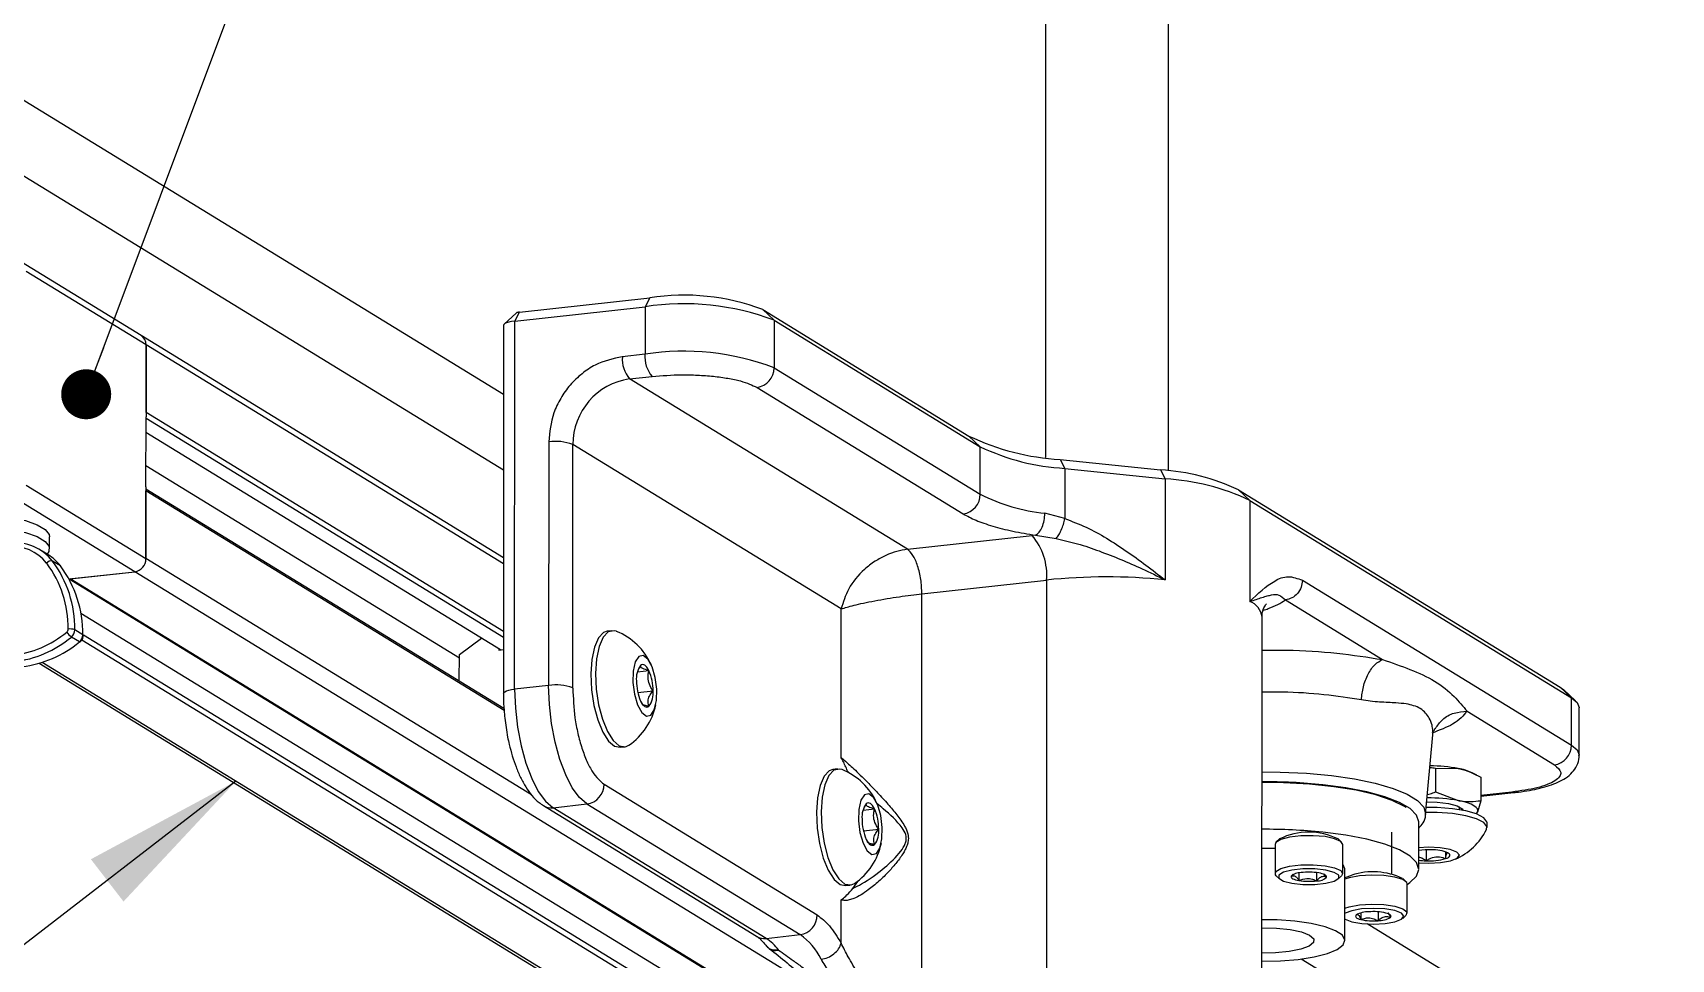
# Model space of a CAD drawing. Header units: millimetres. Extents: x 0 to 279, y 0 to 216.
# Drawn here: x 104.39 to 137.68, y 143.54 to 162.37 of the extents above; entities that cross this region are included whole.
import ezdxf

# ---------------------------------------------------------------- set-up
doc = ezdxf.new("R2010")
doc.units = ezdxf.units.MM
doc.layers.add('TITLE_BLOCK_BORDER', color=7, linetype='Continuous')
doc.dimstyles.new('SLDDIMSTYLE0', dxfattribs={"dimtxt": 0.18, "dimasz": 3.302, "dimexe": 0, "dimexo": 0.0625, "dimgap": 0, "dimtad": 0, "dimtih": 1, "dimtoh": 1, "dimdec": 0, "dimrnd": 1e-09, "dimzin": 0, "dimdsep": 46, "dimtxsty": 'Standard', "dimsah": 1, "dimcen": 0.09, "dimadec": 0, "dimazin": 0, "dimtfac": 3.302, "dimtdec": 0, "dimtofl": 0, "dimtmove": 0, "dimatfit": 3, "dimfxl": 1, "dimfrac": 2, "dimtolj": 1, "dimtzin": 0, "dimarcsym": 0})
doc.dimstyles.new('SLDDIMSTYLE1', dxfattribs={"dimtxt": 0.18, "dimasz": 1.016, "dimexe": 0, "dimexo": 0.0625, "dimgap": 0, "dimtad": 0, "dimtih": 1, "dimtoh": 1, "dimdec": 0, "dimrnd": 1e-09, "dimzin": 0, "dimdsep": 46, "dimtxsty": 'Standard', "dimblk1": 'DOT', "dimblk2": 'DOT', "dimsah": 1, "dimcen": 0.09, "dimadec": 0, "dimazin": 0, "dimtfac": 1.016, "dimtdec": 0, "dimtofl": 0, "dimtmove": 0, "dimatfit": 3, "dimldrblk": 'DOT', "dimfxl": 1, "dimfrac": 2, "dimtolj": 1, "dimtzin": 0, "dimarcsym": 0})

# ---------------------------------------------------------------- blocks, each defined once
blk = doc.blocks.new('_DOT')
at = {"color": 0, "linetype": 'ByBlock', "lineweight": -2}
blk.add_line((-0.5, 0), (-1, 0), dxfattribs=at)
at = {"color": 0, "linetype": 'ByBlock', "const_width": 0.5}
blk.add_lwpolyline([(-0.25, 0, 1), (0.25, 0, 1)], format="xyb", close=True, dxfattribs=at)

msp = doc.modelspace()

# ---------------------------------------------------------------- linework, layer by layer
at = {"color": 7, "linetype": 'Continuous', "lineweight": 25}
for p, q in [((124.968, 175.897), (124.963, 153.734)), ((127.463, 153.464), (127.468, 175.896)), ((113.95, 155.015), (103.93, 161.16)), ((113.949, 153.482), (103.929, 159.627)), ((106.588, 156.214), (104.155, 157.707)), ((106.688, 156.026), (104.254, 157.519)), ((114.179, 156.511), (116.826, 156.802)), ((114.276, 156.693), (116.924, 156.984)), ((116.924, 156.984), (116.826, 156.802)), ((116.826, 156.802), (116.826, 155.836)), ((114.205, 156.672), (113.964, 156.448)), ((114.177, 149.027), (114.179, 156.511)), ((114.179, 156.511), (114.276, 156.693)), ((119.218, 156.742), (119.448, 156.526)), ((119.218, 156.742), (123.408, 154.172)), ((119.448, 156.526), (119.448, 155.56)), ((119.448, 156.526), (123.638, 153.956)), ((113.949, 151.7), (106.588, 156.214)), ((113.95, 156.422), (113.948, 148.938)), ((106.688, 156.026), (106.688, 154.566)), ((106.688, 154.65), (106.688, 156.026)), ((116.826, 155.836), (116.365, 155.786)), ((119.448, 155.56), (123.638, 152.99)), ((116.512, 155.334), (116.972, 155.384)), ((122.159, 151.87), (116.512, 155.334)), ((119.102, 155.16), (123.292, 152.59)), ((106.687, 153.141), (106.688, 154.566)), ((113.893, 149.826), (106.687, 154.245)), ((123.638, 153.956), (123.408, 154.172)), ((114.869, 154.052), (114.868, 149.103)), ((115.359, 149.051), (115.36, 154)), ((120.812, 150.657), (115.36, 154)), ((123.638, 152.99), (123.638, 153.956)), ((113.054, 149.66), (106.687, 153.565)), ((125.263, 153.697), (125.356, 153.516)), ((125.263, 153.697), (127.301, 153.483)), ((125.356, 153.516), (125.356, 152.494)), ((125.356, 153.516), (127.395, 153.301)), ((127.301, 153.483), (127.395, 153.301)), ((104.253, 153.173), (106.687, 151.681)), ((106.687, 153.141), (106.687, 151.681)), ((127.395, 153.301), (127.394, 151.249)), ((106.457, 151.414), (104.023, 152.907)), ((113.959, 148.635), (106.687, 153.095)), ((106.687, 151.681), (106.687, 153.057)), ((128.883, 153.078), (129.113, 152.862)), ((128.883, 153.078), (135.418, 149.07)), ((129.113, 152.862), (129.113, 150.81)), ((129.113, 152.862), (135.648, 148.854)), ((125.356, 152.494), (124.951, 152.602)), ((122.159, 151.87), (124.691, 152.149)), ((124.762, 152.156), (124.691, 152.149)), ((124.762, 152.156), (125.182, 152.09)), ((104.695, 151.762), (104.533, 151.861)), ((104.729, 151.884), (104.729, 152.125)), ((104.949, 151.533), (104.786, 151.632)), ((105.122, 151.268), (106.457, 151.414)), ((105.123, 151.268), (121.779, 141.053)), ((105.145, 151.27), (106.457, 151.414)), ((122.451, 150.967), (124.983, 151.245)), ((124.983, 151.245), (124.981, 140.26)), ((130.182, 151.24), (135.648, 147.888)), ((122.449, 141.189), (122.451, 150.967)), ((129.837, 150.84), (131.81, 149.63)), ((122.103, 140.304), (105.366, 150.568)), ((120.812, 147.636), (120.812, 150.657)), ((129.36, 139.506), (129.362, 150.49)), ((105.404, 150.133), (105.242, 150.233)), ((116.154, 150.216), (116.059, 150.206)), ((105.334, 149.987), (105.171, 150.086)), ((113.054, 149.734), (113.502, 150.066)), ((113.859, 149.847), (113.859, 149.823)), ((113.859, 149.823), (113.948, 149.832)), ((104.518, 149.555), (124.959, 137.019)), ((113.053, 149.191), (113.054, 149.734)), ((116.737, 149.509), (116.698, 149.448)), ((116.671, 149.38), (116.906, 149.406)), ((114.868, 149.103), (114.177, 149.027)), ((116.679, 148.957), (116.99, 148.992)), ((135.648, 148.854), (135.418, 149.07)), ((135.418, 149.07), (135.492, 149.015)), ((135.733, 148.791), (135.492, 149.015)), ((135.648, 147.888), (135.648, 148.854)), ((133.528, 148.577), (135.302, 147.488)), ((135.806, 147.686), (135.806, 148.651)), ((116.318, 147.845), (116.413, 147.856)), ((132.687, 146.477), (132.834, 148.097)), ((120.738, 147.405), (120.643, 147.395)), ((132.889, 147.419), (133.35, 147.415)), ((132.889, 147.419), (132.889, 146.94)), ((133.73, 147.28), (133.632, 147.329)), ((133.81, 147.238), (133.81, 146.759)), ((115.993, 147.093), (120.323, 144.437)), ((132.889, 146.94), (133.349, 146.763)), ((133.81, 146.851), (134.481, 146.925)), ((114.761, 146.66), (119.091, 144.004)), ((114.957, 146.617), (115.647, 146.693)), ((119.287, 143.961), (114.957, 146.617)), ((115.647, 146.693), (119.978, 144.037)), ((121.256, 146.568), (121.49, 146.594)), ((121.321, 146.698), (121.282, 146.637)), ((133.372, 146.577), (133.372, 146.628)), ((133.717, 146.492), (133.74, 146.524)), ((133.81, 146.759), (133.74, 146.524)), ((121.263, 146.146), (121.574, 146.18)), ((132.547, 145.366), (132.548, 146.332)), ((133.934, 146.215), (133.935, 146.314)), ((129.626, 145.873), (129.626, 145.281)), ((129.718, 145.982), (129.651, 145.921)), ((130.976, 145.92), (130.909, 145.982)), ((131.001, 145.281), (131.001, 145.872)), ((131.999, 145.263), (131.999, 146.119)), ((129.626, 145.786), (129.361, 145.789)), ((132.694, 145.762), (132.694, 145.539)), ((133.093, 145.718), (133.092, 145.583)), ((129.651, 145.233), (129.717, 145.171)), ((130.112, 145.292), (130.112, 145.137)), ((130.472, 145.299), (130.472, 145.13)), ((130.673, 145.208), (130.619, 145.272)), ((130.909, 145.171), (130.976, 145.233)), ((131.047, 143.918), (131.047, 145.367)), ((131.136, 145.195), (131.047, 145.166)), ((132.286, 145.117), (132.22, 145.178)), ((120.902, 145.034), (120.997, 145.044)), ((132.311, 144.477), (132.311, 145.069)), ((120.811, 143.862), (120.811, 144.745)), ((131.719, 144.501), (131.719, 144.32)), ((131.37, 144.478), (131.37, 144.344)), ((137.676, 140.464), (131.497, 144.254)), ((132.22, 144.367), (132.286, 144.429)), ((119.287, 143.961), (119.978, 144.037)), ((137.676, 138.931), (130.157, 143.542))]:
    msp.add_line(p, q, dxfattribs=at)
at = {"color": 8, "linetype": 'Continuous', "lineweight": 25}
for p, q in [((113.949, 151.573), (106.688, 156.026)), ((113.949, 150.197), (106.688, 154.65)), ((113.949, 150.075), (106.688, 154.528)), ((113.962, 148.596), (106.687, 153.057)), ((114.518, 146.878), (106.687, 151.681)), ((121.767, 141.076), (105.145, 151.27)), ((120.268, 142.944), (106.457, 151.414)), ((122.254, 139.678), (105.382, 150.026)), ((122.2, 139.834), (105.416, 150.127)), ((124.959, 137.071), (104.575, 149.572)), ((134.44, 146.935), (133.81, 146.866))]:
    msp.add_line(p, q, dxfattribs=at)
at = {"color": 7, "linetype": 'Continuous', "lineweight": 25, "flags": 128}
for points in [[(114.179, 156.511), (114.114, 156.502), (114.058, 156.49), (114.012, 156.475), (113.977, 156.458), (113.957, 156.44), (113.95, 156.422)], [(100.979, 152.126), (100.979, 152.135), (101.03, 152.239), (101.166, 152.338), (101.381, 152.428), (101.665, 152.503), (102.005, 152.56), (102.384, 152.597), (102.785, 152.612), (103.19, 152.605), (103.578, 152.575), (103.933, 152.524), (104.237, 152.454), (104.477, 152.369), (104.641, 152.273)], [(101.252, 151.631), (101.138, 151.688), (101.016, 151.788), (100.979, 151.893), (101.03, 151.998), (101.166, 152.097), (101.381, 152.186), (101.665, 152.261), (102.005, 152.319), (102.384, 152.356), (102.785, 152.371), (103.19, 152.363), (103.578, 152.333), (103.933, 152.282), (104.237, 152.213), (104.477, 152.128), (104.641, 152.031), (104.641, 152.031)], [(104.641, 152.273), (104.721, 152.169), (104.729, 152.125)], [(104.641, 152.031), (104.721, 151.928), (104.714, 151.823), (104.678, 151.772)], [(116.059, 150.206), (115.985, 150.181), (115.88, 150.07), (115.798, 149.883), (115.745, 149.632), (115.725, 149.336), (115.739, 149.017), (115.787, 148.698)], [(116.245, 150.203), (116.2, 150.215), (116.08, 150.191), (115.975, 150.081), (115.893, 149.893), (115.84, 149.642), (115.82, 149.346), (115.834, 149.027), (115.882, 148.709)], [(105.334, 149.987), (105.341, 149.983), (105.345, 149.983), (105.346, 149.984)], [(105.404, 150.133), (105.41, 150.128), (105.413, 150.123), (105.413, 150.123)], [(116.61, 148.923), (116.673, 148.707), (116.758, 148.551), (116.853, 148.477), (116.943, 148.498), (117.015, 148.609), (117.057, 148.795), (117.063, 149.026), (117.033, 149.267), (116.97, 149.483), (116.885, 149.639), (116.79, 149.713), (116.7, 149.693), (116.628, 149.581), (116.586, 149.396), (116.58, 149.165), (116.61, 148.923)], [(116.906, 149.406), (116.886, 149.442), (116.865, 149.472), (116.843, 149.496), (116.821, 149.513), (116.799, 149.523), (116.778, 149.526), (116.757, 149.521), (116.737, 149.509)], [(114.177, 149.027), (114.192, 148.641), (114.236, 148.252), (114.308, 147.874), (114.405, 147.521), (114.523, 147.209), (114.658, 146.947), (114.805, 146.748), (114.957, 146.617)], [(115.647, 146.693), (115.495, 146.824), (115.349, 147.023), (115.214, 147.285), (115.096, 147.597), (114.999, 147.949), (114.927, 148.328), (114.882, 148.717), (114.868, 149.103)], [(135.648, 148.854), (135.765, 148.757), (135.806, 148.656), (135.806, 148.651)], [(115.787, 148.698), (115.864, 148.404), (115.966, 148.156), (116.083, 147.973), (116.209, 147.867), (116.318, 147.845)], [(115.882, 148.709), (115.959, 148.415), (116.061, 148.167), (116.178, 147.983), (116.304, 147.878), (116.428, 147.858), (116.499, 147.889)], [(116.737, 148.785), (116.757, 148.749), (116.777, 148.718), (116.799, 148.694), (116.821, 148.677), (116.843, 148.667), (116.865, 148.664), (116.886, 148.669), (116.906, 148.681)], [(120.643, 147.395), (120.569, 147.369), (120.464, 147.259), (120.382, 147.072), (120.329, 146.82), (120.309, 146.524), (120.323, 146.205), (120.371, 145.887)], [(120.829, 147.391), (120.784, 147.404), (120.664, 147.38), (120.559, 147.27), (120.477, 147.082), (120.424, 146.831), (120.404, 146.535), (120.418, 146.216), (120.466, 145.897)], [(121.194, 146.112), (121.257, 145.896), (121.342, 145.74), (121.437, 145.666), (121.527, 145.686), (121.599, 145.798), (121.641, 145.983), (121.647, 146.214), (121.617, 146.456), (121.554, 146.672), (121.469, 146.828), (121.374, 146.902), (121.284, 146.881), (121.212, 146.77), (121.17, 146.584), (121.164, 146.353), (121.194, 146.112)], [(132.289, 146.624), (132.257, 146.644), (132.005, 146.767), (131.675, 146.877), (131.277, 146.971), (130.822, 147.045), (130.325, 147.097), (129.8, 147.126), (129.361, 147.132)], [(132.548, 146.332), (132.504, 146.467), (132.372, 146.601), (132.155, 146.726), (131.859, 146.841), (131.493, 146.94), (131.068, 147.023), (130.595, 147.085)], [(121.49, 146.594), (121.47, 146.63), (121.449, 146.661), (121.428, 146.685), (121.406, 146.702), (121.383, 146.712), (121.362, 146.715), (121.341, 146.71), (121.321, 146.698)], [(133.924, 146.174), (133.932, 146.233), (133.869, 146.315), (133.723, 146.39), (133.505, 146.452), (133.23, 146.497), (132.919, 146.52), (132.681, 146.523)], [(133.935, 146.314), (133.932, 146.333), (133.869, 146.415), (133.723, 146.49), (133.505, 146.552), (133.23, 146.596), (132.919, 146.62), (132.7, 146.623)], [(132.71, 146.738), (132.918, 146.732), (133.151, 146.704), (133.33, 146.656), (133.431, 146.595), (133.446, 146.564)], [(133.74, 146.524), (133.747, 146.558), (133.737, 146.592), (133.711, 146.625), (133.668, 146.657), (133.609, 146.687), (133.535, 146.716), (133.448, 146.741), (133.349, 146.763)], [(133.372, 146.628), (133.372, 146.63), (133.371, 146.638)], [(120.371, 145.887), (120.448, 145.593), (120.55, 145.345), (120.668, 145.161), (120.793, 145.056), (120.902, 145.034)], [(120.466, 145.897), (120.543, 145.603), (120.645, 145.355), (120.763, 145.172), (120.888, 145.066), (121.012, 145.047), (121.083, 145.078)], [(121.321, 145.973), (121.341, 145.937), (121.362, 145.907), (121.383, 145.883), (121.405, 145.866), (121.427, 145.856), (121.449, 145.853), (121.47, 145.858), (121.49, 145.87)], [(129.743, 145.972), (129.643, 145.912), (129.626, 145.873)], [(131.001, 145.872), (130.963, 145.931), (130.838, 145.988), (130.642, 146.029), (130.402, 146.049), (130.15, 146.046), (129.92, 146.019), (129.743, 145.972)], [(132.311, 145.057), (132.366, 145.094), (132.501, 145.227), (132.547, 145.364), (132.504, 145.502), (132.372, 145.635), (132.154, 145.761), (131.859, 145.875), (131.493, 145.975), (131.068, 146.057), (130.595, 146.119)], [(132.547, 145.497), (132.752, 145.488), (132.991, 145.501), (133.192, 145.537), (133.326, 145.59), (133.372, 145.652), (133.322, 145.714), (133.185, 145.766), (132.981, 145.801), (132.742, 145.813), (132.548, 145.805)], [(133.092, 145.583), (133.124, 145.595), (133.148, 145.608), (133.166, 145.622), (133.177, 145.637), (133.18, 145.651), (133.176, 145.666), (133.164, 145.681), (133.146, 145.694)], [(129.651, 145.233), (129.633, 145.255), (129.643, 145.32), (129.743, 145.381)], [(129.8, 145.304), (129.707, 145.246), (129.706, 145.184), (129.798, 145.126), (129.968, 145.081), (130.191, 145.057), (130.433, 145.057), (130.656, 145.081), (130.827, 145.125), (130.92, 145.183), (130.92, 145.245), (130.829, 145.303), (130.658, 145.348), (130.435, 145.372), (130.194, 145.372), (129.971, 145.348), (129.8, 145.304)], [(129.743, 145.381), (129.92, 145.427), (130.15, 145.454), (130.402, 145.458), (130.642, 145.438), (130.838, 145.396), (130.963, 145.339), (131, 145.274), (130.976, 145.233)], [(129.953, 145.221), (129.953, 145.209), (129.959, 145.197), (129.971, 145.185), (129.989, 145.173), (130.013, 145.163), (130.042, 145.153), (130.075, 145.144), (130.112, 145.137)], [(130.673, 145.208), (130.673, 145.22), (130.667, 145.233), (130.655, 145.244), (130.637, 145.256), (130.614, 145.266), (130.585, 145.276), (130.552, 145.285), (130.514, 145.292)], [(131.047, 145.367), (131.047, 145.376), (131.001, 145.467)], [(131.047, 145.194), (131.051, 145.196), (131.184, 145.248)], [(132.311, 145.069), (132.304, 145.094), (132.223, 145.156), (132.061, 145.207), (131.839, 145.238), (131.589, 145.247), (131.343, 145.232), (131.136, 145.195)], [(121.049, 144.978), (121.147, 145.12), (121.15, 145.127)], [(131.047, 144.575), (131.135, 144.603), (131.343, 144.64), (131.589, 144.656), (131.839, 144.647), (132.061, 144.615), (132.223, 144.565), (132.304, 144.503), (132.294, 144.437), (132.286, 144.429)], [(131.047, 144.353), (131.053, 144.349), (131.188, 144.297), (131.39, 144.262), (131.627, 144.25), (131.863, 144.263), (132.063, 144.298), (132.196, 144.35), (132.242, 144.411), (132.194, 144.473), (132.059, 144.525), (131.858, 144.56), (131.621, 144.572), (131.384, 144.559), (131.184, 144.524), (131.184, 144.524)], [(131.184, 144.524), (131.051, 144.472), (131.047, 144.469)], [(130.032, 144.31), (129.668, 144.336), (129.361, 144.34)], [(129.361, 143.497), (129.364, 143.497), (129.74, 143.505), (130.099, 143.535), (130.422, 143.586), (130.69, 143.654), (130.89, 143.737), (131.011, 143.83), (131.047, 143.928), (130.994, 144.025), (130.857, 144.116), (130.643, 144.197), (130.363, 144.263), (130.032, 144.31)], [(129.361, 144.178), (129.655, 144.171), (129.931, 144.142), (130.162, 144.093), (130.328, 144.029), (130.412, 143.954), (130.409, 143.877), (130.318, 143.803), (130.148, 143.74), (129.913, 143.692), (129.634, 143.665), (129.361, 143.659)], [(131.275, 144.435), (131.266, 144.423), (131.263, 144.411), (131.266, 144.398), (131.276, 144.386), (131.291, 144.375), (131.312, 144.364), (131.338, 144.354), (131.37, 144.344)], [(131.973, 144.387), (131.982, 144.399), (131.985, 144.411), (131.981, 144.423), (131.972, 144.435), (131.956, 144.447), (131.935, 144.458), (131.909, 144.468), (131.878, 144.477)]]:
    msp.add_lwpolyline(points, dxfattribs=at)
at = {"color": 8, "linetype": 'Continuous', "lineweight": 25, "flags": 128}
for points in [[(113.948, 148.937), (113.955, 148.956), (113.976, 148.974), (114.01, 148.991), (114.056, 149.006), (114.112, 149.018), (114.177, 149.027)], [(135.648, 147.888), (135.765, 147.791), (135.806, 147.69), (135.806, 147.685)], [(129.361, 147.346), (129.733, 147.342), (130.264, 147.317), (130.772, 147.27), (131.243, 147.202), (131.664, 147.114), (132.024, 147.01), (132.313, 146.892), (132.524, 146.763), (132.65, 146.626), (132.687, 146.487), (132.687, 146.477)], [(134.48, 146.924), (134.469, 146.925), (134.44, 146.935)]]:
    msp.add_lwpolyline(points, dxfattribs=at)
at = {"color": 7, "linetype": 'Continuous', "lineweight": 25}
for centre, radius, start, end in [((117.614, 151.701), 5.162, 69.1897, 98.7801), ((117.613, 152.52), 4.517, 69.1897, 98.7801), ((114.277, 156.559), 0.134, 90.2944, 122.601), ((106.471, 156.032), 0.217, 358.6238, 57.1946), ((106.472, 156.032), 0.216, 358.4368, 57.3816), ((117.427, 155.781), 0.604, 174.7757, 221.0863), ((117.614, 150.735), 5.162, 69.1897, 98.7801), ((116.967, 155.731), 0.604, 174.7757, 221.0863), ((119.044, 155.559), 0.404, 278.302, 0.0891), ((116.706, 154.002), 1.346, 98.302, 180.0891), ((125.53, 158.605), 4.915, 244.419, 266.8815), ((115.016, 153.096), 0.968, 69.1897, 98.7801), ((125.604, 158.063), 4.554, 244.419, 266.8815), ((127.073, 149.297), 4.192, 64.419, 86.8815), ((127.147, 148.755), 4.554, 64.419, 86.8815), ((123.234, 152.99), 0.404, 278.302, 0.0891), ((125.354, 156.384), 3.803, 243.1748, 263.9127), ((123.781, 151.355), 1.208, 354.7757, 41.0863), ((103.987, 151.065), 0.859, 37.5558, 97.015), ((104.038, 151.057), 0.943, 37.5558, 97.015), ((104.766, 151.506), 0.128, 80.9086, 139.567), ((102.908, 150.274), 2.198, 359.3158, 36.756), ((104.207, 150.967), 0.933, 37.3299, 58.4263), ((102.95, 150.26), 2.292, 359.3158, 36.756), ((103.112, 150.161), 2.292, 359.3158, 36.756), ((106.418, 151.68), 0.269, 278.302, 0.0891), ((126.21, 139.687), 11.623, 84.1546, 96.0602), ((103.714, 151.827), 2.131, 276.8291, 309.7499), ((105.028, 150.248), 0.0767, 309.2211, 359.4537), ((105.437, 150.426), 0.431, 213.3376, 231.903), ((105.146, 149.982), 0.269, 69.1897, 98.7801), ((105.05, 150.235), 0.192, 309.2211, 359.4537), ((115.749, 148.977), 1.322, 24.2365, 67.9815), ((103.743, 151.804), 2.234, 276.8291, 309.7499), ((103.905, 151.704), 2.234, 276.8291, 309.7499), ((105.213, 150.135), 0.192, 309.2211, 359.4537), ((117.086, 149.247), 0.437, 143.1516, 186.3654), ((117.647, 149.186), 0.994, 179.2569, 203.7869), ((115.996, 149.004), 0.994, 359.2569, 23.7869), ((115.015, 148.147), 0.968, 69.1897, 98.7801), ((116.556, 148.943), 0.437, 323.1516, 6.3654), ((115.749, 148.977), 1.322, 304.5549, 348.2999), ((135.244, 147.888), 0.404, 278.302, 0.0891), ((120.333, 146.166), 1.322, 24.2365, 67.9815), ((129.428, 135.698), 11.446, 84.1494, 90.3352), ((132.775, 144.294), 3.173, 79.5711, 89.9711), ((133.165, 146.307), 1.123, 65.439, 80.5508), ((115.589, 147.093), 0.404, 278.302, 0.0891), ((132.763, 143.528), 3.288, 79.7229, 90.7899), ((121.671, 146.436), 0.437, 143.1516, 186.3654), ((120.58, 146.193), 0.994, 359.2569, 23.7869), ((122.231, 146.375), 0.994, 179.2569, 203.7869), ((121.14, 146.132), 0.437, 323.1516, 6.3654), ((129.428, 134.733), 11.446, 84.1494, 90.3352), ((132.747, 146.775), 1.322, 294.1417, 332.9496), ((120.333, 146.166), 1.322, 304.5549, 348.2999), ((130.313, 144.764), 1.356, 63.9183, 116.0541), ((132.737, 146.984), 1.446, 262.472, 268.2923), ((132.745, 144.226), 1.537, 87.9455, 97.3737), ((132.762, 146.757), 1.22, 266.8042, 285.7322), ((132.819, 144.947), 0.816, 66.428, 91.3676), ((130.141, 145.035), 0.264, 86.9907, 135.2865), ((130.312, 144.029), 1.279, 80.888, 97.0679), ((130.486, 145.394), 0.264, 266.9907, 315.2865), ((131.613, 143.902), 1.413, 64.5754, 107.6734), ((130.315, 146.4), 1.279, 260.888, 277.0679), ((131.519, 144.02), 0.481, 88.8453, 120.5056), ((131.624, 143.335), 1.17, 77.4782, 94.6759), ((119.92, 144.437), 0.404, 278.302, 0.0891), ((131.623, 145.486), 1.17, 257.4782, 274.6759), ((131.728, 144.802), 0.481, 268.8453, 300.5056), ((119.577, 144.052), 0.375, 218.0737, 232.884), ((118.747, 143.133), 0.989, 36.7832, 56.8693), ((119.201, 142.949), 1.338, 26.1003, 54.474)]:
    msp.add_arc(centre, radius, start, end, dxfattribs=at)
at = {"color": 8, "linetype": 'Continuous', "lineweight": 25}
for centre, radius, start, end in [((128.975, 150.445), 0.39, 6.7194, 69.3081), ((114.92, 146.922), 0.307, 238.7853, 276.8389), ((119.251, 144.266), 0.307, 238.7115, 276.8395)]:
    msp.add_arc(centre, radius, start, end, dxfattribs=at)
at = {"color": 7, "linetype": 'Continuous', "lineweight": 25}
for points, knots in [([(116.365, 155.786), (116.177, 155.744), (115.888, 155.68), (115.539, 155.446), (115.299, 155.217), (115.106, 154.945), (114.92, 154.559), (114.889, 154.252), (114.869, 154.052)], [0, 0, 0, 0, 0.239457, 0.368361, 0.5, 0.631639, 0.760543, 1, 1, 1, 1]), ([(116.972, 155.384), (117.169, 155.4), (117.471, 155.424), (117.899, 155.413), (118.22, 155.39), (118.515, 155.349), (118.849, 155.279), (119.002, 155.207), (119.102, 155.16)], [0, 0, 0, 0, 0.239457, 0.368361, 0.5, 0.631639, 0.760543, 1, 1, 1, 1]), ([(123.292, 152.59), (123.373, 152.546), (123.536, 152.458), (123.882, 152.34), (124.287, 152.236), (124.604, 152.183), (124.762, 152.156)], [0, 0, 0, 0, 0.248384, 0.5, 0.751616, 1, 1, 1, 1]), ([(125.182, 152.09), (125.199, 152.113), (125.234, 152.158), (125.284, 152.26), (125.328, 152.376), (125.347, 152.454), (125.356, 152.494)], [0, 0, 0, 0, 0.249964, 0.499925, 0.749762, 1, 1, 1, 1]), ([(125.356, 152.494), (125.502, 152.439), (125.793, 152.331), (126.207, 152.099), (126.61, 151.837), (127.004, 151.55), (127.264, 151.349), (127.394, 151.249)], [0, 0, 0, 0, 0.197555, 0.395695, 0.593274, 0.796713, 1, 1, 1, 1]), ([(122.159, 151.87), (122.086, 151.859), (121.94, 151.835), (121.715, 151.751), (121.491, 151.629), (121.213, 151.413), (120.935, 151.079), (120.853, 150.794), (120.812, 150.657)], [0, 0, 0, 0, 0.115163, 0.232352, 0.357013, 0.489226, 0.752319, 1, 1, 1, 1]), ([(125.182, 152.09), (125.326, 152.056), (125.622, 151.988), (126.059, 151.838), (126.496, 151.666), (126.944, 151.468), (127.239, 151.325), (127.394, 151.249)], [0, 0, 0, 0, 0.186809, 0.380849, 0.579808, 0.778534, 1, 1, 1, 1]), ([(129.113, 150.81), (129.278, 150.967), (129.525, 151.202), (129.89, 151.351), (130.084, 151.277), (130.182, 151.24)], [0, 0, 0, 0, 0.500642, 0.750057, 1, 1, 1, 1]), ([(120.812, 150.657), (120.889, 150.681), (121.047, 150.732), (121.408, 150.809), (121.738, 150.868), (121.988, 150.907), (122.229, 150.941), (122.378, 150.958), (122.451, 150.967)], [0, 0, 0, 0, 0.247681, 0.510774, 0.642983, 0.767648, 0.884835, 1, 1, 1, 1]), ([(129.113, 150.81), (129.158, 150.824), (129.248, 150.853), (129.365, 150.892), (129.467, 150.924), (129.583, 150.951), (129.701, 150.964), (129.792, 150.881), (129.837, 150.84)], [0, 0, 0, 0, 0.1329, 0.265314, 0.402238, 0.523687, 0.769359, 1, 1, 1, 1]), ([(129.367, 150.492), (129.366, 150.507), (129.359, 150.576), (129.399, 150.685), (129.448, 150.759), (129.453, 150.763), (129.456, 150.765)], [0, 0, 0, 0, 0.096121, 0.440178, 0.739944, 1, 1, 1, 1]), ([(105.346, 149.984), (105.361, 149.999), (105.392, 150.029), (105.41, 150.081), (105.412, 150.113), (105.413, 150.123)], [0, 0, 0, 0, 0.396519, 0.816839, 1, 1, 1, 1]), ([(116.906, 149.406), (116.858, 149.418), (116.776, 149.439), (116.734, 149.478), (116.736, 149.499), (116.737, 149.509)], [0, 0, 0, 0, 0.439117, 0.751367, 1, 1, 1, 1]), ([(131.381, 148.81), (131.391, 148.899), (131.411, 149.084), (131.513, 149.342), (131.652, 149.544), (131.759, 149.602), (131.81, 149.63)], [0, 0, 0, 0, 0.241208, 0.500009, 0.758804, 1, 1, 1, 1]), ([(131.81, 149.63), (132.003, 149.563), (132.403, 149.424), (132.882, 149.211), (133.279, 148.886), (133.447, 148.677), (133.528, 148.577)], [0, 0, 0, 0, 0.240636, 0.5, 0.759364, 1, 1, 1, 1]), ([(116.99, 148.992), (116.975, 149.014), (116.932, 149.077), (116.884, 149.196), (116.885, 149.317), (116.901, 149.384), (116.906, 149.406)], [0, 0, 0, 0, 0.180942, 0.506293, 0.843975, 1, 1, 1, 1]), ([(113.949, 148.937), (113.949, 148.913), (113.948, 148.803), (113.957, 148.635), (113.971, 148.494), (113.976, 148.441)], [0, 0, 0, 0, 0.150707, 0.681021, 1, 1, 1, 1]), ([(115.359, 149.051), (115.368, 148.849), (115.38, 148.537), (115.459, 148.123), (115.541, 147.822), (115.643, 147.557), (115.79, 147.271), (115.913, 147.163), (115.993, 147.093)], [0, 0, 0, 0, 0.239457, 0.368361, 0.5, 0.631639, 0.760543, 1, 1, 1, 1]), ([(116.906, 148.681), (116.894, 148.723), (116.874, 148.795), (116.922, 148.907), (116.969, 148.966), (116.99, 148.992)], [0, 0, 0, 0, 0.4391165, 0.7513669, 1, 1, 1, 1]), ([(116.755, 148.74), (116.756, 148.738), (116.761, 148.724), (116.819, 148.703), (116.879, 148.688), (116.906, 148.681)], [0, 0, 0, 0, 0.087637, 0.59556, 1, 1, 1, 1]), ([(113.976, 148.441), (113.993, 148.311), (114.017, 148.129), (114.073, 147.873), (114.128, 147.667), (114.204, 147.441), (114.295, 147.229), (114.4, 147.033), (114.525, 146.862), (114.643, 146.735), (114.733, 146.683), (114.764, 146.665)], [0, 0, 0, 0, 0.166937, 0.233649, 0.342901, 0.453374, 0.569525, 0.688506, 0.810078, 0.934057, 1, 1, 1, 1]), ([(132.83, 148.097), (132.834, 148.118), (132.839, 148.144), (132.834, 148.175), (132.833, 148.181)], [0, 0, 0, 0, 0.790617, 1, 1, 1, 1]), ([(132.843, 148.18), (132.846, 148.178), (132.853, 148.172), (132.87, 148.208), (132.881, 148.232)], [0, 0, 0, 0, 0.327039, 1, 1, 1, 1]), ([(120.812, 147.636), (120.832, 147.619), (120.876, 147.583), (120.963, 147.506), (121.072, 147.404), (121.201, 147.281), (121.365, 147.118), (121.555, 146.92), (121.758, 146.698), (121.946, 146.475), (122.073, 146.301), (122.141, 146.167), (122.166, 146.094), (122.177, 146.025), (122.176, 145.955), (122.159, 145.874), (122.124, 145.786), (122.055, 145.66), (121.942, 145.504), (121.773, 145.309), (121.578, 145.117), (121.385, 144.958), (121.213, 144.842), (121.082, 144.775), (120.974, 144.739), (120.884, 144.725), (120.836, 144.738), (120.811, 144.745)], [0, 0, 0, 0, 0.030871, 0.066199, 0.102668, 0.146202, 0.190902, 0.255133, 0.321089, 0.381233, 0.442397, 0.461298, 0.480491, 0.493715, 0.507256, 0.5267, 0.547155, 0.567949, 0.619437, 0.671664, 0.736634, 0.803102, 0.849199, 0.896481, 0.92904, 0.962393, 1, 1, 1, 1]), ([(120.957, 147.328), (120.948, 147.349), (120.908, 147.443), (120.861, 147.547), (120.82, 147.621), (120.813, 147.633), (120.812, 147.635), (120.812, 147.636)], [0, 0, 0, 0, 0.198357, 0.859943, 0.982871, 0.991866, 1, 1, 1, 1]), ([(135.302, 147.488), (135.362, 147.437), (135.454, 147.359), (135.415, 147.248), (135.324, 147.164), (135.166, 147.088), (134.896, 147.001), (134.62, 146.961), (134.44, 146.935)], [0, 0, 0, 0, 0.239457, 0.368361, 0.5, 0.631639, 0.760543, 1, 1, 1, 1]), ([(134.48, 146.926), (134.511, 146.929), (134.621, 146.94), (134.8, 146.969), (135.011, 147.012), (135.204, 147.067), (135.378, 147.133), (135.532, 147.216), (135.665, 147.324), (135.762, 147.467), (135.812, 147.598), (135.802, 147.669), (135.8, 147.683)], [0, 0, 0, 0, 0.04522, 0.158269, 0.276214, 0.395864, 0.517006, 0.6407, 0.763961, 0.871807, 0.976049, 1, 1, 1, 1]), ([(132.774, 147.438), (132.776, 147.438), (132.815, 147.437), (132.853, 147.428), (132.889, 147.419)], [0, 0, 0, 0, 0.044204, 1, 1, 1, 1]), ([(133.35, 147.415), (133.36, 147.413), (133.516, 147.381), (133.669, 147.307), (133.81, 147.238)], [0, 0, 0, 0, 0.070185, 1, 1, 1, 1]), ([(132.724, 146.884), (132.742, 146.888), (132.798, 146.9), (132.852, 146.924), (132.889, 146.94)], [0, 0, 0, 0, 0.33017, 1, 1, 1, 1]), ([(121.49, 146.594), (121.442, 146.606), (121.36, 146.627), (121.318, 146.666), (121.32, 146.688), (121.321, 146.698)], [0, 0, 0, 0, 0.4391165, 0.7513669, 1, 1, 1, 1]), ([(121.574, 146.18), (121.559, 146.203), (121.516, 146.265), (121.468, 146.385), (121.469, 146.505), (121.485, 146.573), (121.49, 146.594)], [0, 0, 0, 0, 0.180942, 0.506293, 0.843975, 1, 1, 1, 1]), ([(132.548, 146.202), (132.578, 146.236), (132.645, 146.312), (132.693, 146.421), (132.684, 146.484), (132.683, 146.491)], [0, 0, 0, 0, 0.419706, 0.935063, 1, 1, 1, 1]), ([(133.349, 146.763), (133.36, 146.761), (133.516, 146.732), (133.668, 146.746), (133.81, 146.759)], [0, 0, 0, 0, 0.070185, 1, 1, 1, 1]), ([(121.49, 145.87), (121.478, 145.912), (121.459, 145.983), (121.507, 146.096), (121.554, 146.154), (121.574, 146.18)], [0, 0, 0, 0, 0.439117, 0.751367, 1, 1, 1, 1]), ([(121.34, 145.929), (121.34, 145.927), (121.345, 145.912), (121.403, 145.891), (121.463, 145.877), (121.49, 145.87)], [0, 0, 0, 0, 0.087637, 0.59556, 1, 1, 1, 1]), ([(132.547, 145.616), (132.569, 145.611), (132.62, 145.597), (132.667, 145.56), (132.694, 145.539)], [0, 0, 0, 0, 0.416307, 1, 1, 1, 1]), ([(132.694, 145.539), (132.717, 145.553), (132.78, 145.591), (132.898, 145.627), (133.011, 145.614), (133.073, 145.59), (133.092, 145.583)], [0, 0, 0, 0, 0.1809422, 0.5062926, 0.8439745, 1, 1, 1, 1]), ([(133.092, 145.583), (133.1, 145.624), (133.113, 145.693), (133.132, 145.714), (133.141, 145.701), (133.146, 145.694)], [0, 0, 0, 0, 0.439117, 0.751367, 1, 1, 1, 1]), ([(129.996, 145.266), (129.994, 145.264), (129.978, 145.254), (129.965, 145.236), (129.953, 145.221)], [0, 0, 0, 0, 0.179304, 1, 1, 1, 1]), ([(129.953, 145.221), (129.976, 145.23), (130.015, 145.244), (130.072, 145.199), (130.1, 145.156), (130.112, 145.137)], [0, 0, 0, 0, 0.439112, 0.751363, 1, 1, 1, 1]), ([(130.112, 145.137), (130.164, 145.156), (130.252, 145.19), (130.38, 145.172), (130.444, 145.143), (130.472, 145.13)], [0, 0, 0, 0, 0.439112, 0.751363, 1, 1, 1, 1]), ([(130.472, 145.13), (130.484, 145.144), (130.516, 145.182), (130.575, 145.225), (130.632, 145.226), (130.664, 145.212), (130.673, 145.208)], [0, 0, 0, 0, 0.180942, 0.506293, 0.843975, 1, 1, 1, 1]), ([(120.811, 144.745), (120.811, 144.745), (120.812, 144.746), (120.82, 144.75), (120.86, 144.774), (120.938, 144.852), (121.009, 144.932), (121.049, 144.978)], [0, 0, 0, 0, 0.004892, 0.010302, 0.084231, 0.482114, 1, 1, 1, 1]), ([(131.275, 144.435), (131.288, 144.443), (131.312, 144.456), (131.345, 144.408), (131.362, 144.364), (131.37, 144.344)], [0, 0, 0, 0, 0.439112, 0.751363, 1, 1, 1, 1]), ([(131.37, 144.344), (131.42, 144.362), (131.505, 144.391), (131.629, 144.367), (131.691, 144.335), (131.719, 144.32)], [0, 0, 0, 0, 0.439112, 0.751363, 1, 1, 1, 1]), ([(131.719, 144.32), (131.733, 144.333), (131.774, 144.37), (131.849, 144.409), (131.921, 144.407), (131.96, 144.392), (131.973, 144.387)], [0, 0, 0, 0, 0.180942, 0.506293, 0.843975, 1, 1, 1, 1]), ([(131.973, 144.387), (131.959, 144.424), (131.943, 144.467), (131.927, 144.475), (131.925, 144.476)], [0, 0, 0, 0, 0.870544, 1, 1, 1, 1]), ([(119.093, 144.002), (119.095, 144.001), (119.113, 143.993), (119.181, 143.94), (119.248, 143.86), (119.282, 143.82)], [0, 0, 0, 0, 0.049066, 0.521409, 1, 1, 1, 1]), ([(122.449, 141.189), (122.383, 141.301), (122.25, 141.524), (122.032, 141.875), (121.811, 142.222), (121.583, 142.577), (121.364, 142.916), (121.148, 143.259), (120.954, 143.578), (120.857, 143.771), (120.811, 143.862)], [0, 0, 0, 0, 0.1290902, 0.2579393, 0.3950042, 0.5135601, 0.6462827, 0.7629316, 0.8886414, 1, 1, 1, 1]), ([(119.358, 143.748), (119.474, 143.657), (119.703, 143.479), (120.201, 143.038), (120.81, 142.408), (121.364, 141.705), (121.747, 141.139), (121.886, 140.855), (121.955, 140.714)], [0, 0, 0, 0, 0.133572, 0.263478, 0.516432, 0.76279, 0.882788, 1, 1, 1, 1]), ([(119.539, 143.725), (119.636, 143.657), (119.785, 143.55), (120.017, 143.379), (120.223, 143.225), (120.454, 143.047), (120.708, 142.846), (120.961, 142.639), (121.214, 142.423), (121.465, 142.199), (121.756, 141.924), (122.08, 141.595), (122.262, 141.32), (122.355, 141.179)], [0, 0, 0, 0, 0.111139, 0.17203, 0.23679, 0.315331, 0.396621, 0.481554, 0.559796, 0.645872, 0.733621, 0.864024, 1, 1, 1, 1]), ([(120.402, 143.537), (120.454, 143.453), (120.564, 143.276), (120.887, 142.879), (121.355, 142.362), (121.926, 141.758), (122.274, 141.379), (122.449, 141.189)], [0, 0, 0, 0, 0.115046, 0.243508, 0.491994, 0.745082, 1, 1, 1, 1])]:
    msp.add_open_spline(points, degree=3, knots=knots, dxfattribs=at)
for points in [[(124.762, 152.156), (124.786, 152.173), (124.836, 152.206), (124.898, 152.317), (124.942, 152.456), (124.948, 152.554), (124.951, 152.602)], [(122.451, 150.967), (122.447, 151.064), (122.438, 151.26), (122.37, 151.54), (122.274, 151.767), (122.197, 151.836), (122.159, 151.87)], [(130.182, 151.24), (130.177, 151.192), (130.166, 151.096), (130.087, 150.968), (129.972, 150.872), (129.882, 150.851), (129.837, 150.84)], [(120.323, 144.437), (120.408, 144.374), (120.577, 144.246), (120.733, 143.99), (120.811, 143.862)], [(120.402, 143.537), (120.448, 143.546), (120.54, 143.565), (120.669, 143.644), (120.77, 143.748), (120.797, 143.824), (120.811, 143.862)], [(119.327, 143.775), (119.34, 143.763), (119.366, 143.738), (119.418, 143.719), (119.476, 143.713), (119.518, 143.721), (119.539, 143.725)]]:
    msp.add_open_spline(points, degree=3, dxfattribs=at)
at = {"color": 8, "linetype": 'Continuous', "lineweight": 25}
for points, knots in [([(129.389, 150.633), (129.423, 150.643), (129.618, 150.705), (129.738, 150.779), (129.837, 150.84)], [0, 0, 0, 0, 0.169822, 1, 1, 1, 1]), ([(129.362, 149.818), (129.529, 149.82), (130.045, 149.827), (130.905, 149.769), (131.508, 149.676), (131.81, 149.63)], [0, 0, 0, 0, 0.192104, 0.596056, 1, 1, 1, 1]), ([(131.381, 148.81), (131.134, 148.848), (130.638, 148.924), (129.929, 148.972), (129.502, 148.966), (129.362, 148.964)], [0, 0, 0, 0, 0.401862, 0.803723, 1, 1, 1, 1]), ([(132.833, 148.181), (132.829, 148.219), (132.82, 148.306), (132.769, 148.433), (132.689, 148.548), (132.583, 148.636), (132.449, 148.695), (132.284, 148.731), (132.108, 148.746), (131.925, 148.755), (131.751, 148.765), (131.57, 148.78), (131.441, 148.801), (131.381, 148.81)], [0, 0, 0, 0, 0.089273, 0.200479, 0.294202, 0.393064, 0.49192, 0.585644, 0.696855, 0.773166, 0.849195, 0.929416, 1, 1, 1, 1]), ([(133.528, 148.577), (133.452, 148.487), (133.319, 148.327), (132.968, 148.192), (132.814, 148.132)], [0, 0, 0, 0, 0.561249, 1, 1, 1, 1]), ([(132.887, 148.228), (132.929, 148.291), (133.023, 148.431), (133.258, 148.559), (133.44, 148.571), (133.528, 148.577)], [0, 0, 0, 0, 0.301715, 0.663141, 1, 1, 1, 1]), ([(121.049, 144.978), (121.107, 145.007), (121.318, 145.111), (121.663, 145.363), (121.97, 145.649), (122.107, 145.855), (122.14, 145.972), (122.134, 146.036), (122.109, 146.119), (121.986, 146.317), (121.766, 146.513), (121.581, 146.668), (121.537, 146.705)], [0, 0, 0, 0, 0.091155, 0.328226, 0.512059, 0.581671, 0.613126, 0.654583, 0.655842, 0.71932, 0.933825, 1, 1, 1, 1]), ([(119.287, 143.824), (119.293, 143.814), (119.318, 143.77), (119.407, 143.727), (119.495, 143.726), (119.539, 143.725)], [0, 0, 0, 0, 0.131072, 0.565536, 1, 1, 1, 1])]:
    msp.add_open_spline(points, degree=3, knots=knots, dxfattribs=at)

# ---------------------------------------------------------------- leaders
at = {"layer": 'TITLE_BLOCK_BORDER'}
for points, dimstyle in [([(105.472, 155.022), (109.541, 165.892)], 'SLDDIMSTYLE1'), ([(108.514, 147.156), (56.234, 106.858)], 'SLDDIMSTYLE0')]:
    msp.add_leader(points, dimstyle=dimstyle, dxfattribs=at)

doc.saveas('drawing.dxf')
